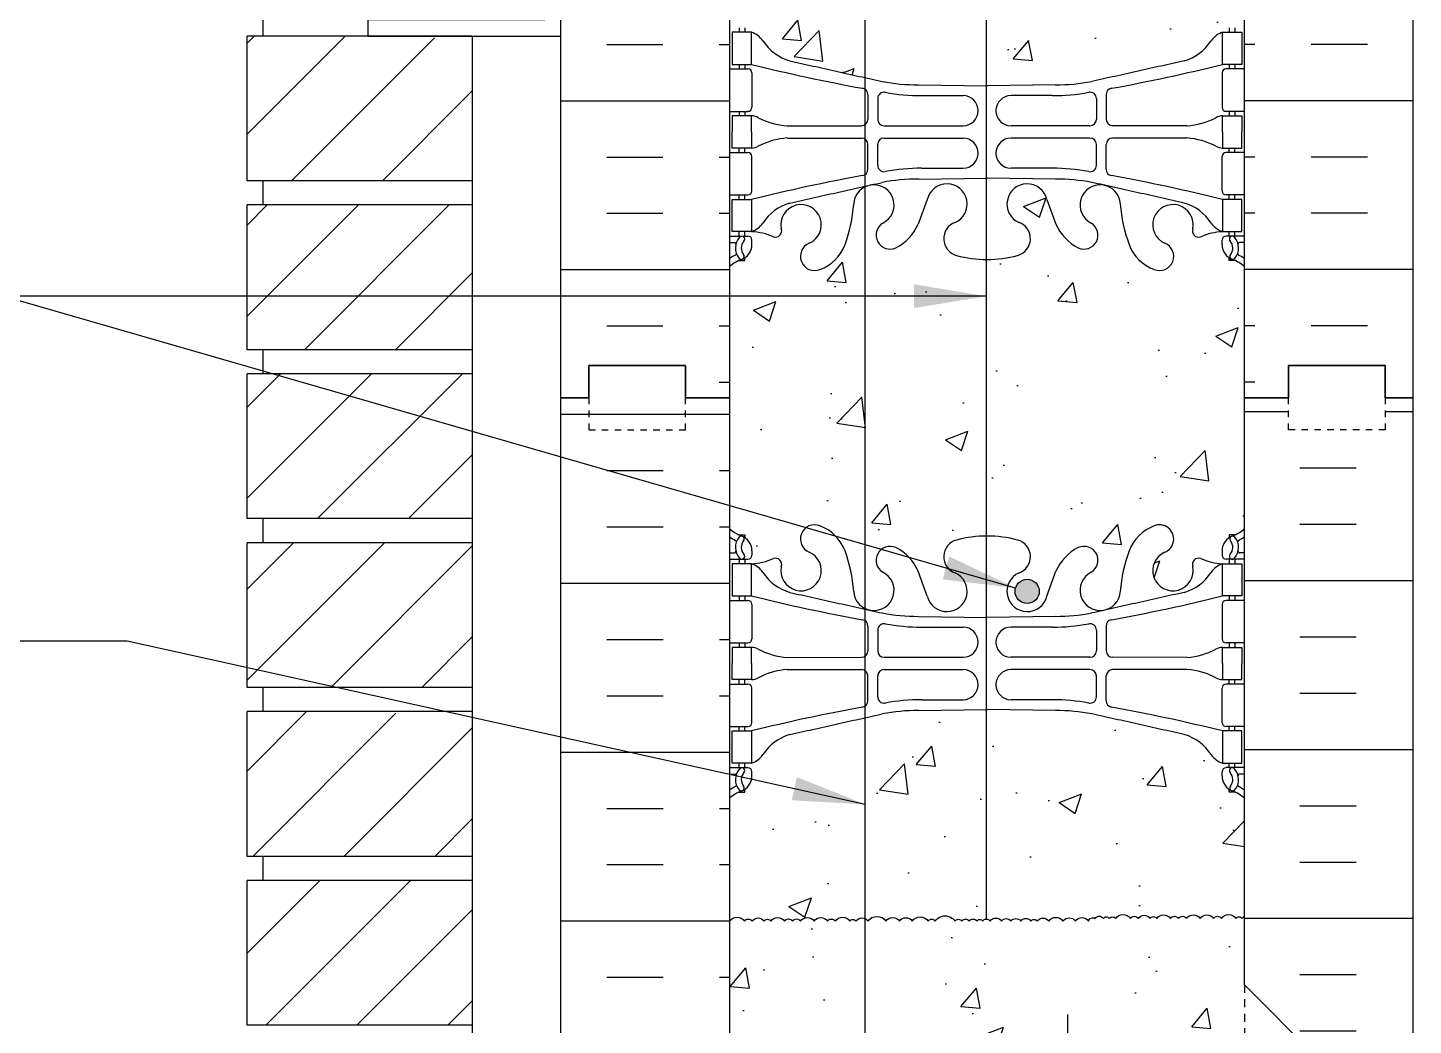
# Model space of a CAD drawing. Header units: inches. Extents: x 112.5 to 171.6, y -23.4 to 65.9.
# Drawn here: x 124.21 to 145.75, y 31.98 to 47.49 of the extents above; entities that cross this region are included whole.
import ezdxf

# ---------------------------------------------------------------- set-up
doc = ezdxf.new("R2010")
doc.units = ezdxf.units.IN
doc.header["$LTSCALE"] = 0.5
doc.header["$MEASUREMENT"] = 0
doc.linetypes.add('DASHED2', pattern=[0.375, 0.25, -0.125])
for name, color, linetype in [('HATCH', 12, 'Continuous'), ('line25', 2, 'Continuous'), ('LINE3', 3, 'Continuous'), ('LINE50', 5, 'Continuous'), ('LINE9', 9, 'Continuous'), ('TEXT', 4, 'Continuous'), ('Web_Edge', 9, 'Continuous')]:
    doc.layers.add(name, color=color, linetype=linetype)
doc.styles.add('DIM', font='romans.shx', dxfattribs={"width": 0.7})
doc.dimstyles.new('ext_12', dxfattribs={"dimscale": 12, "dimtxt": 0.09375, "dimasz": 0.09375, "dimexe": 0.09375, "dimexo": 0.0625, "dimgap": 0.0625, "dimtad": 1, "dimdec": 1, "dimzin": 3, "dimdsep": 46, "dimlunit": 4, "dimtxsty": 'DIM', "dimcen": 0.09, "dimdle": 0.09375, "dimclrt": 4, "dimadec": 0, "dimazin": 0, "dimtfac": 1, "dimtdec": 1, "dimtmove": 2, "dimatfit": 3, "dimfxl": 1, "dimfrac": 2, "dimtolj": 1, "dimtzin": 0, "dimarcsym": 0})

msp = doc.modelspace()

# ---------------------------------------------------------------- hatches: boundary and pattern name
at = {"layer": 'HATCH', "linetype": 'Continuous'}
h = msp.add_hatch(dxfattribs=at)
h.set_pattern_fill('AR-CONC', color=256, scale=0.5)
h.paths.add_polyline_path([(138.121, 58.028), (138.121, 59.028), (137.121, 58.028), (135.121, 58.028), (135.121, 57.7, 0.088416), (135.267, 57.603), (135.357, 57.603), (135.357, 57.561, -0.249069), (135.467, 57.354), (135.467, 57.286, -0.414214), (135.405, 57.224), (135.357, 57.224), (135.357, 57.154), (135.462, 57.154, 0.087457), (135.8, 57.233, -0.638777), (135.924, 57.109, 2.087231), (136.358, 57.334, -1), (136.522, 57.742, -0.21345), (136.914, 57.353, -0.068226), (137.05, 56.725, 1.753171), (137.501, 57.022, -0.940793), (137.704, 57.405, -0.173075), (138.05, 57.039), (138.193, 56.652, 1.612474), (138.624, 57.011, -0.447492), (138.476, 57.382), (138.121, 57.028)])
h.paths.add_polyline_path([(138.685, 56.724, -1), (138.31, 56.724, -1)], flags=16)
h.paths.add_polyline_path([(137.225, 45.01, 0.259446), (137.051, 44.759, -0.069923), (136.914, 44.116, -0.21345), (136.522, 43.726, -1), (136.358, 44.135, 2.087231), (135.924, 44.36, -0.669601), (135.792, 44.239, 0.085348), (135.462, 44.315), (135.357, 44.315), (135.357, 44.245), (135.405, 44.245, -0.414214), (135.467, 44.183), (135.467, 44.115, -0.249069), (135.357, 43.908), (135.357, 43.866), (135.267, 43.866, 0.088416), (135.121, 43.769), (135.121, 41.734), (135.121, 39.7, 0.088416), (135.267, 39.603), (135.357, 39.603), (135.357, 39.561, -0.249069), (135.467, 39.354), (135.467, 39.286, -0.414214), (135.405, 39.224), (135.357, 39.224), (135.357, 39.154), (135.462, 39.154, 0.085348), (135.792, 39.229, -0.669601), (135.924, 39.109, 2.087231), (136.358, 39.334, -1), (136.522, 39.742, -0.21345), (136.914, 39.353, -0.069923), (137.051, 38.709, 0.259446), (137.225, 38.459)])
h.paths.add_polyline_path([(139.11, 43.884, -0.066822), (138.647, 43.947, -0.734872), (138.624, 44.458, 1.612474), (138.193, 44.817), (138.05, 44.43, -0.173075), (137.704, 44.064, -0.940793), (137.501, 44.447, 1.000879), (137.225, 45.01), (137.225, 38.459, 1.000879), (137.501, 39.022, -0.940793), (137.704, 39.405, -0.173075), (138.05, 39.039), (138.193, 38.652, 1.612474), (138.624, 39.011, -0.734872), (138.647, 39.522, -0.066822), (139.11, 39.584)])
h = msp.add_hatch(dxfattribs=at)
h.set_pattern_fill('AR-CONC', color=256, scale=0.5)
edge = h.paths.add_edge_path()
edge.add_line((139.11, 54.888), (138.055, 54.872))
edge.add_arc((138.05, 51.888), 2.984, 89.9005, 100.7454)
edge.add_spline(control_points=[(137.493, 54.82), (136.056, 54.499)], knot_values=[0, 0, 1, 1], degree=1, periodic=0)
edge.add_arc((136.263, 53.785), 0.743, 106.1893, 145.772)
edge.add_arc((135.34, 54.396), 0.364, 289.6613, 327.9576, ccw=False)
edge.add_line((135.462, 54.054), (135.357, 54.054))
edge.add_line((135.357, 54.054), (135.357, 53.984))
edge.add_line((135.357, 53.984), (135.405, 53.984))
edge.add_arc((135.405, 53.921), 0.0625, 0, 90, ccw=False)
edge.add_line((135.467, 53.921), (135.467, 53.854))
edge.add_arc((135.217, 53.854), 0.25, 304.0558, 360, ccw=False)
edge.add_line((135.357, 53.647), (135.357, 53.605))
edge.add_line((135.357, 53.605), (135.267, 53.605))
edge.add_arc((135.467, 53.147), 0.5, 113.5782, 133.7891)
edge.add_line((135.121, 53.508), (135.121, 47.961))
edge.add_arc((135.467, 48.322), 0.5, 226.2109, 246.4218)
edge.add_line((135.267, 47.864), (135.357, 47.864))
edge.add_line((135.357, 47.864), (135.357, 47.822))
edge.add_arc((135.217, 47.615), 0.25, 0, 55.9442, ccw=False)
edge.add_line((135.467, 47.615), (135.467, 47.548))
edge.add_arc((135.405, 47.548), 0.0625, -90, 0, ccw=False)
edge.add_line((135.405, 47.485), (135.357, 47.485))
edge.add_line((135.357, 47.485), (135.357, 47.415))
edge.add_line((135.357, 47.415), (135.462, 47.415))
edge.add_arc((135.34, 47.072), 0.364, 32.0424, 70.3387, ccw=False)
edge.add_arc((136.263, 47.684), 0.743, 214.228, 253.8107)
edge.add_spline(control_points=[(136.056, 46.97), (137.225, 46.709)], knot_values=[0, 0, 0.813047, 0.813047], degree=1, periodic=0)
edge.add_spline(control_points=[(137.225, 46.709), (137.493, 46.649)], knot_values=[0.813047, 0.813047, 1, 1], degree=1, periodic=0)
edge.add_arc((138.05, 49.581), 2.984, 259.2546, 270.0995)
edge.add_line((138.055, 46.597), (139.11, 46.581))
edge.add_line((139.11, 46.581), (139.11, 54.888))
edge = h.paths.add_edge_path()
edge.add_arc((142.775, 53.147), 0.5, 46.2109, 66.4218)
edge.add_line((142.975, 53.605), (142.885, 53.605))
edge.add_line((142.885, 53.605), (142.885, 53.647))
edge.add_arc((143.025, 53.854), 0.25, 180, 235.9442, ccw=False)
edge.add_line((142.775, 53.854), (142.775, 53.921))
edge.add_arc((142.838, 53.921), 0.0625, 90, 180, ccw=False)
edge.add_line((142.838, 53.984), (142.885, 53.984))
edge.add_line((142.885, 53.984), (142.885, 54.054))
edge.add_line((142.885, 54.054), (142.78, 54.054))
edge.add_arc((142.903, 54.396), 0.364, 212.0424, 250.3387, ccw=False)
edge.add_arc((141.98, 53.785), 0.743, 34.228, 73.8107)
edge.add_spline(control_points=[(142.187, 54.499), (140.75, 54.82)], knot_values=[0, 0, 1, 1], degree=1, periodic=0)
edge.add_arc((140.193, 51.888), 2.984, 79.2546, 90.0995)
edge.add_line((140.188, 54.872), (139.121, 54.888))
edge.add_line((139.121, 54.888), (139.11, 54.888))
edge.add_line((139.11, 54.888), (139.11, 46.581))
edge.add_line((139.11, 46.581), (139.121, 46.581))
edge.add_line((139.121, 46.581), (140.188, 46.597))
edge.add_arc((140.193, 49.581), 2.984, 269.9005, 280.7454)
edge.add_spline(control_points=[(140.75, 46.649), (142.187, 46.97)], knot_values=[0, 0, 1, 1], degree=1, periodic=0)
edge.add_arc((141.98, 47.684), 0.743, 286.1893, 325.772)
edge.add_arc((142.903, 47.072), 0.364, 109.6613, 147.9576, ccw=False)
edge.add_line((142.78, 47.415), (142.885, 47.415))
edge.add_line((142.885, 47.415), (142.885, 47.485))
edge.add_line((142.885, 47.485), (142.838, 47.485))
edge.add_arc((142.838, 47.548), 0.0625, 180, 270, ccw=False)
edge.add_line((142.775, 47.548), (142.775, 47.615))
edge.add_arc((143.025, 47.615), 0.25, 124.0558, 180, ccw=False)
edge.add_line((142.885, 47.822), (142.885, 47.864))
edge.add_line((142.885, 47.864), (142.975, 47.864))
edge.add_arc((142.775, 48.322), 0.5, 293.5782, 313.7891)
edge.add_line((143.121, 47.961), (143.121, 53.508))
h.paths.add_polyline_path([(143.121, 41.734), (143.121, 43.769, 0.088416), (142.975, 43.866), (142.885, 43.866), (142.885, 43.908, -0.249069), (142.775, 44.115), (142.775, 44.183, -0.414214), (142.838, 44.245), (142.885, 44.245), (142.885, 44.315), (142.78, 44.315, 0.085348), (142.451, 44.239, -0.669601), (142.318, 44.36, 2.087231), (141.885, 44.135, -1), (141.721, 43.726, -0.21345), (141.329, 44.116, -0.069923), (141.192, 44.759, 1.629604), (140.721, 44.458, -1.059167), (140.515, 44.076, -0.16372), (140.193, 44.43), (140.05, 44.817, 1.612474), (139.619, 44.458, -0.734872), (139.596, 43.947, -0.070129), (139.11, 43.885), (139.11, 39.584, -0.070129), (139.596, 39.522, -0.734872), (139.619, 39.011, 1.612474), (140.05, 38.652), (140.193, 39.039, -0.16372), (140.515, 39.392, -1.059167), (140.721, 39.011, 1.629604), (141.192, 38.709, -0.069923), (141.329, 39.353, -0.21345), (141.721, 39.742, -1), (141.885, 39.334, 2.087231), (142.318, 39.109, -0.669601), (142.451, 39.229, 0.085348), (142.78, 39.154), (142.885, 39.154), (142.885, 39.224), (142.838, 39.224, -0.414214), (142.775, 39.286), (142.775, 39.354, -0.249069), (142.885, 39.561), (142.885, 39.603), (142.975, 39.603, 0.088416), (143.121, 39.7)])
h.paths.add_polyline_path([(139.933, 38.724, -1), (139.558, 38.724, -1)], flags=16)
edge = h.paths.add_edge_path()
edge.add_spline(control_points=[(137.225, 36.76), (136.707, 36.645)], knot_values=[0.453262, 0.453262, 0.813047, 0.813047], degree=1, periodic=0)
edge.add_spline(control_points=[(136.707, 36.645), (136.056, 36.499)], knot_values=[0, 0, 0.453262, 0.453262], degree=1, periodic=0)
edge.add_arc((136.263, 35.785), 0.743, 106.1893, 147.2081)
edge.add_arc((135.34, 36.396), 0.364, 289.6613, 325.0225, ccw=False)
edge.add_line((135.462, 36.054), (135.357, 36.054))
edge.add_line((135.357, 36.054), (135.357, 35.984))
edge.add_line((135.357, 35.984), (135.405, 35.984))
edge.add_arc((135.405, 35.921), 0.0625, 0, 90, ccw=False)
edge.add_line((135.467, 35.921), (135.467, 35.854))
edge.add_arc((135.217, 35.854), 0.25, 304.0558, 360, ccw=False)
edge.add_line((135.357, 35.647), (135.357, 35.605))
edge.add_line((135.357, 35.605), (135.267, 35.605))
edge.add_arc((135.467, 35.147), 0.5, 113.5782, 133.7891)
edge.add_line((135.121, 35.508), (135.121, 33.6))
edge.add_arc((135.237, 33.519), 0.141, 35, 145, ccw=False)
edge.add_arc((135.413, 33.558), 0.0737, 35, 145, ccw=False)
edge.add_arc((135.565, 33.536), 0.112, 35, 145, ccw=False)
edge.add_arc((135.709, 33.563), 0.064, 35, 145, ccw=False)
edge.add_arc((135.866, 33.526), 0.128, 35, 145, ccw=False)
edge.add_arc((136.034, 33.556), 0.0769, 35, 145, ccw=False)
edge.add_arc((136.16, 33.556), 0.0769, 35, 145, ccw=False)
edge.add_arc((136.328, 33.526), 0.128, 35, 145, ccw=False)
edge.add_arc((136.538, 33.526), 0.128, 35, 145, ccw=False)
edge.add_arc((136.703, 33.558), 0.0737, 35, 145, ccw=False)
edge.add_arc((136.876, 33.521), 0.138, 35, 145, ccw=False)
edge.add_arc((137.036, 33.567), 0.0576, 35, 145, ccw=False)
edge.add_arc((137.178, 33.534), 0.115, 66.1923, 145, ccw=False)
edge.add_line((137.225, 33.639), (137.225, 36.76))
edge = h.paths.add_edge_path()
edge.add_line((139.11, 36.888), (138.055, 36.872))
edge.add_arc((138.05, 33.888), 2.984, 89.9005, 100.7454)
edge.add_spline(control_points=[(137.493, 36.82), (137.225, 36.76)], knot_values=[0.813047, 0.813047, 1, 1], degree=1, periodic=0)
edge.add_line((137.225, 36.76), (137.225, 33.639))
edge.add_arc((137.178, 33.534), 0.115, 35, 66.1923, ccw=False)
edge.add_arc((137.411, 33.503), 0.17, 35, 145, ccw=False)
edge.add_arc((137.655, 33.526), 0.128, 35, 145, ccw=False)
edge.add_arc((137.86, 33.53), 0.122, 35, 145, ccw=False)
edge.add_arc((138.083, 33.514), 0.151, 35, 145, ccw=False)
edge.add_arc((138.261, 33.561), 0.0672, 35, 145, ccw=False)
edge.add_arc((138.47, 33.493), 0.187, 35, 145, ccw=False)
edge.add_arc((138.675, 33.563), 0.064, 35, 145, ccw=False)
edge.add_arc((138.785, 33.56), 0.0705, 35, 145, ccw=False)
edge.add_arc((138.903, 33.558), 0.0737, 35, 145, ccw=False)
edge.add_arc((139.008, 33.569), 0.0544, 35, 145, ccw=False)
edge.add_arc((139.111, 33.56), 0.0705, 90.6735, 145, ccw=False)
edge.add_line((139.11, 33.63), (139.11, 36.888))
edge = h.paths.add_edge_path()
edge.add_arc((142.775, 35.147), 0.5, 46.2109, 66.4218)
edge.add_line((142.975, 35.605), (142.885, 35.605))
edge.add_line((142.885, 35.605), (142.885, 35.647))
edge.add_arc((143.025, 35.854), 0.25, 180, 235.9442, ccw=False)
edge.add_line((142.775, 35.854), (142.775, 35.921))
edge.add_arc((142.838, 35.921), 0.0625, 90, 180, ccw=False)
edge.add_line((142.838, 35.984), (142.885, 35.984))
edge.add_line((142.885, 35.984), (142.885, 36.054))
edge.add_line((142.885, 36.054), (142.78, 36.054))
edge.add_arc((142.903, 36.396), 0.364, 214.9775, 250.3387, ccw=False)
edge.add_arc((141.98, 35.785), 0.743, 32.7919, 73.8107)
edge.add_spline(control_points=[(142.187, 36.499), (140.75, 36.82)], knot_values=[0, 0, 1, 1], degree=1, periodic=0)
edge.add_arc((140.193, 33.888), 2.984, 79.2546, 90.0995)
edge.add_line((140.188, 36.872), (139.121, 36.888))
edge.add_line((139.121, 36.888), (139.11, 36.888))
edge.add_line((139.11, 36.888), (139.11, 33.63))
edge.add_arc((139.111, 33.56), 0.0705, 35, 90.6735, ccw=False)
edge.add_arc((139.258, 33.537), 0.109, 35, 145, ccw=False)
edge.add_arc((139.42, 33.548), 0.0897, 35, 145, ccw=False)
edge.add_arc((139.57, 33.547), 0.0929, 35, 145, ccw=False)
edge.add_arc((139.725, 33.545), 0.0961, 35, 145, ccw=False)
edge.add_arc((139.853, 33.565), 0.0608, 35, 145, ccw=False)
edge.add_arc((139.992, 33.537), 0.109, 35, 145, ccw=False)
edge.add_arc((140.191, 33.523), 0.134, 35, 145, ccw=False)
edge.add_arc((140.399, 33.532), 0.118, 35, 145, ccw=False)
edge.add_arc((140.598, 33.528), 0.125, 35, 145, ccw=False)
edge.add_arc((140.765, 33.586), 0.0661, 57.9004, 167.9004, ccw=False)
edge.add_arc((140.866, 33.596), 0.0801, 35, 145, ccw=False)
edge.add_arc((140.976, 33.611), 0.0544, 35, 145, ccw=False)
edge.add_arc((141.071, 33.596), 0.0686, 42.5717, 137.4283, ccw=False)
edge.add_arc((141.237, 33.561), 0.141, 35, 145, ccw=False)
edge.add_arc((141.413, 33.6), 0.0737, 35, 145, ccw=False)
edge.add_arc((141.565, 33.578), 0.112, 35, 145, ccw=False)
edge.add_arc((141.709, 33.605), 0.064, 35, 145, ccw=False)
edge.add_arc((141.866, 33.569), 0.128, 35, 145, ccw=False)
edge.add_arc((142.034, 33.598), 0.0769, 35, 145, ccw=False)
edge.add_arc((142.16, 33.598), 0.0769, 35, 145, ccw=False)
edge.add_arc((142.328, 33.569), 0.128, 35, 145, ccw=False)
edge.add_arc((142.538, 33.569), 0.128, 35, 145, ccw=False)
edge.add_arc((142.703, 33.6), 0.0737, 35, 145, ccw=False)
edge.add_arc((142.876, 33.563), 0.138, 35, 145, ccw=False)
edge.add_arc((143.036, 33.609), 0.0576, 35, 145, ccw=False)
edge.add_arc((143.178, 33.576), 0.115, 119.4011, 145, ccw=False)
edge.add_line((143.121, 33.676), (143.121, 35.508))
edge = h.paths.add_edge_path()
edge.add_line((143.121, 32.609), (143.121, 33.676))
edge.add_arc((143.178, 33.576), 0.115, 119.4011, 145)
edge.add_arc((143.036, 33.609), 0.0576, 35, 145)
edge.add_arc((142.876, 33.563), 0.138, 35, 145)
edge.add_arc((142.703, 33.6), 0.0737, 35, 145)
edge.add_arc((142.538, 33.569), 0.128, 35, 145)
edge.add_arc((142.328, 33.569), 0.128, 35, 145)
edge.add_arc((142.16, 33.598), 0.0769, 35, 145)
edge.add_arc((142.034, 33.598), 0.0769, 35, 145)
edge.add_arc((141.866, 33.569), 0.128, 35, 145)
edge.add_arc((141.709, 33.605), 0.064, 35, 145)
edge.add_arc((141.565, 33.578), 0.112, 35, 145)
edge.add_arc((141.413, 33.6), 0.0737, 35, 145)
edge.add_arc((141.237, 33.561), 0.141, 35, 145)
edge.add_arc((141.071, 33.596), 0.0686, 42.5717, 137.4283)
edge.add_arc((140.976, 33.611), 0.0544, 35, 145)
edge.add_arc((140.866, 33.596), 0.0801, 35, 145)
edge.add_arc((140.765, 33.586), 0.0661, 57.9004, 167.9004)
edge.add_arc((140.598, 33.528), 0.125, 35, 145)
edge.add_arc((140.399, 33.532), 0.118, 35, 145)
edge.add_arc((140.191, 33.523), 0.134, 35, 145)
edge.add_arc((139.992, 33.537), 0.109, 35, 145)
edge.add_arc((139.853, 33.565), 0.0608, 35, 145)
edge.add_arc((139.725, 33.545), 0.0961, 35, 145)
edge.add_arc((139.57, 33.547), 0.0929, 35, 145)
edge.add_arc((139.42, 33.548), 0.0897, 35, 145)
edge.add_arc((139.258, 33.537), 0.109, 35, 145)
edge.add_arc((139.111, 33.56), 0.0705, 35, 90.6735)
edge.add_arc((139.111, 33.56), 0.0705, 90.6735, 145)
edge.add_arc((139.008, 33.569), 0.0544, 35, 145)
edge.add_arc((138.903, 33.558), 0.0737, 35, 145)
edge.add_arc((138.785, 33.56), 0.0705, 35, 145)
edge.add_arc((138.675, 33.563), 0.064, 35, 145)
edge.add_arc((138.47, 33.493), 0.187, 35, 145)
edge.add_arc((138.261, 33.561), 0.0672, 35, 145)
edge.add_arc((138.083, 33.514), 0.151, 35, 145)
edge.add_arc((137.86, 33.53), 0.122, 35, 145)
edge.add_arc((137.655, 33.526), 0.128, 35, 145)
edge.add_arc((137.411, 33.503), 0.17, 35, 145)
edge.add_arc((137.178, 33.534), 0.115, 35, 66.1923)
edge.add_line((137.225, 33.639), (137.225, 28.709))
edge.add_spline(control_points=[(137.225, 28.709), (137.493, 28.649)], knot_values=[0.813047, 0.813047, 1, 1], degree=1, periodic=0)
edge.add_arc((138.05, 31.581), 2.984, 259.2546, 270.0995)
edge.add_line((138.055, 28.597), (139.121, 28.581))
edge.add_line((139.121, 28.581), (140.188, 28.597))
edge.add_arc((140.193, 31.581), 2.984, 269.9005, 280.7454)
edge.add_spline(control_points=[(140.75, 28.649), (142.187, 28.97)], knot_values=[0, 0, 1, 1], degree=1, periodic=0)
edge.add_arc((141.98, 29.684), 0.743, 286.1893, 327.2081)
edge.add_arc((142.903, 29.072), 0.364, 109.6613, 145.0225, ccw=False)
edge.add_line((142.78, 29.415), (142.885, 29.415))
edge.add_line((142.885, 29.415), (142.885, 29.485))
edge.add_line((142.885, 29.485), (142.838, 29.485))
edge.add_arc((142.838, 29.548), 0.0625, 180, 270, ccw=False)
edge.add_line((142.775, 29.548), (142.775, 29.615))
edge.add_arc((143.025, 29.615), 0.25, 124.0558, 180, ccw=False)
edge.add_line((142.885, 29.822), (142.885, 29.864))
edge.add_line((142.885, 29.864), (142.975, 29.864))
edge.add_arc((142.775, 30.322), 0.5, 293.5782, 313.7891)
edge.add_line((143.121, 29.961), (143.121, 32.609))
edge = h.paths.add_edge_path()
edge.add_arc((137.178, 33.534), 0.115, 66.1923, 145)
edge.add_arc((137.036, 33.567), 0.0576, 35, 145)
edge.add_arc((136.876, 33.521), 0.138, 35, 145)
edge.add_arc((136.703, 33.558), 0.0737, 35, 145)
edge.add_arc((136.538, 33.526), 0.128, 35, 145)
edge.add_arc((136.328, 33.526), 0.128, 35, 145)
edge.add_arc((136.16, 33.556), 0.0769, 35, 145)
edge.add_arc((136.034, 33.556), 0.0769, 35, 145)
edge.add_arc((135.866, 33.526), 0.128, 35, 145)
edge.add_arc((135.709, 33.563), 0.064, 35, 145)
edge.add_arc((135.565, 33.536), 0.112, 35, 145)
edge.add_arc((135.413, 33.558), 0.0737, 35, 145)
edge.add_arc((135.237, 33.519), 0.141, 35, 145)
edge.add_line((135.121, 33.6), (135.121, 29.961))
edge.add_arc((135.467, 30.322), 0.5, 226.2109, 246.4218)
edge.add_line((135.267, 29.864), (135.357, 29.864))
edge.add_line((135.357, 29.864), (135.357, 29.822))
edge.add_arc((135.217, 29.615), 0.25, 0, 55.9442, ccw=False)
edge.add_line((135.467, 29.615), (135.467, 29.548))
edge.add_arc((135.405, 29.548), 0.0625, -90, 0, ccw=False)
edge.add_line((135.405, 29.485), (135.357, 29.485))
edge.add_line((135.357, 29.485), (135.357, 29.415))
edge.add_line((135.357, 29.415), (135.462, 29.415))
edge.add_arc((135.34, 29.072), 0.364, 34.9775, 70.3387, ccw=False)
edge.add_arc((136.263, 29.684), 0.743, 212.7919, 253.8107)
edge.add_spline(control_points=[(136.056, 28.97), (137.225, 28.709)], knot_values=[0, 0, 0.813047, 0.813047], degree=1, periodic=0)
edge.add_line((137.225, 28.709), (137.225, 33.639))
h.paths.add_polyline_path([(143.121, 25.769, 0.088416), (142.975, 25.866), (142.885, 25.866), (142.885, 25.908, -0.249069), (142.775, 26.115), (142.775, 26.183, -0.414214), (142.838, 26.245), (142.885, 26.245), (142.885, 26.315), (142.78, 26.315, 0.085348), (142.451, 26.239, -0.669601), (142.318, 26.36, 0.213335), (142.262, 26.609), (141.76, 26.609, 0.482079), (141.885, 26.135, -1), (141.721, 25.726, -0.21345), (141.329, 26.116, -0.068226), (141.193, 26.744, 1.753171), (140.742, 26.447, -0.940793), (140.539, 26.064, -0.068419), (140.371, 26.18), (140.371, 21.288, -0.06842), (140.539, 21.405, -0.682644), (140.829, 21.123, -0.079803), (141.204, 20.829, -0.057125), (141.329, 21.353, -0.21345), (141.721, 21.742, -1), (141.885, 21.334, 2.087231), (142.318, 21.109, -0.380392), (142.611, 21.404), (142.611, 23.006), (142.711, 23.006), (142.711, 23.036, -0.414214), (142.761, 23.086), (142.888, 23.086), (142.936, 23.236, -0.6), (143.036, 23.236), (143.121, 22.975), (143.121, 23.609), (141.846, 23.609, 0.414214), (141.746, 23.509), (141.746, 22.109), (141.246, 22.109), (141.246, 23.609, -0.414214), (141.746, 24.109), (143.121, 24.109)])
h.paths.add_polyline_path([(140.371, 26.18, -0.103431), (140.193, 26.43), (140.05, 26.817, 1.612474), (139.619, 26.458, -0.734872), (139.596, 25.947, -0.068475), (139.121, 25.884, -0.068475), (138.647, 25.947, -0.734872), (138.624, 26.458, 1.612474), (138.193, 26.817), (138.05, 26.43, -0.173075), (137.704, 26.064, -0.940793), (137.501, 26.447, 1.753171), (137.05, 26.744, -0.068226), (136.914, 26.116, -0.21345), (136.522, 25.726, -1), (136.358, 26.135, 2.087231), (135.924, 26.36, -0.669601), (135.792, 26.239, 0.085348), (135.462, 26.315), (135.357, 26.315), (135.357, 26.245), (135.405, 26.245, -0.414214), (135.467, 26.183), (135.467, 26.115, -0.249069), (135.357, 25.908), (135.357, 25.866), (135.267, 25.866, 0.088416), (135.121, 25.769), (135.121, 23.734), (135.121, 22.975), (135.206, 23.236, -0.6), (135.306, 23.236), (135.355, 23.086), (135.481, 23.086, -0.414214), (135.531, 23.036), (135.531, 23.006), (135.631, 23.006), (135.631, 21.404, -0.380397), (135.924, 21.109, 2.087231), (136.358, 21.334, -1), (136.522, 21.742, -0.21345), (136.914, 21.353, -0.068226), (137.05, 20.725, 1.753171), (137.501, 21.022, -0.940793), (137.704, 21.405, -0.173075), (138.05, 21.039), (138.193, 20.652, 1.612474), (138.624, 21.011, -0.734872), (138.647, 21.522, -0.068475), (139.121, 21.584, -0.068475), (139.596, 21.522, -0.734872), (139.619, 21.011, 1.612474), (140.05, 20.652), (140.193, 21.039, -0.103429), (140.371, 21.288)])
h.paths.add_polyline_path([(140.371, 16.664), (135.793, 16.664, 0.268156), (135.631, 16.516), (135.631, 15.047), (135.751, 14.847), (135.751, 14.734), (135.751, 14.622), (135.631, 14.422), (135.631, 12.953, 0.268156), (135.793, 12.805), (140.371, 12.805)])
h.paths.add_polyline_path([(140.371, 16.664), (140.371, 12.805), (142.45, 12.805, 0.268138), (142.611, 12.953), (142.611, 14.422), (142.491, 14.622), (142.491, 14.734), (142.491, 14.847), (142.611, 15.047), (142.611, 16.516, 0.268138), (142.45, 16.664)])
h.paths.add_polyline_path([(140.371, 8.18, -0.103429), (140.193, 8.43), (140.05, 8.817, 1.612474), (139.619, 8.458, -0.734872), (139.596, 7.947, -0.068475), (139.121, 7.884, -0.068475), (138.647, 7.947, -0.734872), (138.624, 8.458, 1.612474), (138.193, 8.817), (138.05, 8.43, -0.173075), (137.704, 8.064, -0.940793), (137.501, 8.447, 1.753171), (137.05, 8.744, -0.068226), (136.914, 8.116, -0.21345), (136.522, 7.726, -1), (136.358, 8.135, 2.087231), (135.924, 8.36, -0.380397), (135.631, 8.065), (135.631, 6.463), (135.531, 6.463), (135.531, 6.433, -0.414214), (135.481, 6.383), (135.355, 6.383), (135.306, 6.233, -0.6), (135.206, 6.233), (135.121, 6.494), (135.121, 5.734), (138.37, 5.734), (139.37, 6.734), (139.37, 5.734), (139.37, 4.734), (140.371, 5.735)])
h.paths.add_polyline_path([(142.611, 8.065, -0.380392), (142.318, 8.36, 2.087231), (141.885, 8.135, -1), (141.721, 7.726, -0.21345), (141.329, 8.116, -0.068226), (141.193, 8.744, 1.753171), (140.742, 8.447, -0.940793), (140.539, 8.064, -0.06842), (140.371, 8.18), (140.371, 5.734), (143.121, 5.734), (143.121, 6.494), (143.036, 6.233, -0.6), (142.936, 6.233), (142.888, 6.383), (142.761, 6.383, -0.414214), (142.711, 6.433), (142.711, 6.463), (142.611, 6.463)])
at = {"layer": 'HATCH'}
h = msp.add_hatch(dxfattribs=at)
h.set_pattern_fill('INSUL', color=256, scale=7, style=0)
h.set_pattern_definition([(0, (-2791.0402, -373.275), (0, 2.625), []), (0, (-2791.0402, -372.4), (0, 2.625), [0.875, -0.875]), (0, (-2791.0402, -371.525), (0, 2.625), [0.875, -0.875])])
h.paths.add_polyline_path([(132.496, 23.734), (132.934, 23.734), (132.934, 24.234), (134.434, 24.234), (134.434, 23.734), (135.121, 23.734), (135.121, 41.734), (134.434, 41.734), (134.434, 42.234), (132.934, 42.234), (132.934, 41.734), (132.496, 41.734)])
h = msp.add_hatch(dxfattribs=at)
h.set_pattern_fill('INSUL', color=256, scale=7, style=0)
h.set_pattern_definition([(0, (23.2317, -8.359), (0, 2.625), []), (0, (23.2317, -7.484), (0, 2.625), [0.875, -0.875]), (0, (23.2317, -6.609), (0, 2.625), [0.875, -0.875])])
h.paths.add_polyline_path([(145.746, 41.734), (145.309, 41.734), (145.309, 41.234), (143.809, 41.234), (143.809, 41.734), (143.121, 41.734), (143.121, 31.484), (145.746, 28.859), (145.746, 29.984)])
h.paths.add_polyline_path([(145.746, 20.734), (143.121, 18.109), (143.121, 5.734), (145.746, 5.734)])
at = {"layer": 'LINE3'}
msp.add_hatch(color=256, dxfattribs=at).paths.add_polyline_path([(139.558, 38.724, 1), (139.933, 38.724, 1)])

# ---------------------------------------------------------------- linework, layer by layer
at = {"layer": 'HATCH'}
for p, q in [((127.621, 47.244), (127.732, 47.355)), ((127.621, 45.83), (129.146, 47.355)), ((128.31, 45.105), (130.535, 47.33)), ((133.21, 47.225), (134.085, 47.225)), ((134.96, 47.225), (135.121, 47.225)), ((143.283, 47.225), (143.121, 47.225)), ((145.033, 47.225), (144.158, 47.225)), ((129.725, 45.105), (131.121, 46.502)), ((132.496, 46.35), (135.121, 46.35)), ((145.746, 46.35), (143.121, 46.35)), ((133.21, 45.475), (134.085, 45.475)), ((134.96, 45.475), (135.121, 45.475)), ((143.283, 45.475), (143.121, 45.475)), ((145.033, 45.475), (144.158, 45.475)), ((127.621, 44.416), (127.935, 44.73)), ((127.621, 43.002), (129.35, 44.73)), ((128.514, 42.48), (130.764, 44.73)), ((133.21, 44.6), (134.085, 44.6)), ((134.96, 44.6), (135.121, 44.6)), ((143.283, 44.6), (143.121, 44.6)), ((145.033, 44.6), (144.158, 44.6)), ((132.496, 43.725), (135.121, 43.725)), ((145.746, 43.725), (143.121, 43.725)), ((129.928, 42.48), (131.121, 43.673)), ((133.21, 42.85), (134.085, 42.85)), ((134.96, 42.85), (135.121, 42.85)), ((143.283, 42.85), (143.121, 42.85)), ((145.033, 42.85), (144.158, 42.85)), ((135.256, 42.571), (135.256, 42.571)), ((127.621, 41.587), (128.139, 42.105)), ((127.621, 40.173), (129.553, 42.105)), ((128.717, 39.855), (130.967, 42.105)), ((134.96, 41.975), (135.121, 41.975)), ((143.283, 41.975), (143.121, 41.975)), ((130.131, 39.855), (131.121, 40.845)), ((127.621, 38.759), (128.342, 39.48)), ((127.621, 37.345), (129.756, 39.48)), ((128.921, 37.23), (131.121, 39.431)), ((130.335, 37.23), (131.121, 38.016)), ((127.621, 35.931), (128.546, 36.855)), ((127.71, 34.605), (129.935, 36.83)), ((129.124, 34.605), (131.121, 36.602)), ((130.538, 34.605), (131.121, 35.188)), ((127.621, 33.102), (128.749, 34.23)), ((127.913, 31.98), (130.163, 34.23)), ((129.327, 31.98), (131.121, 33.774)), ((130.742, 31.98), (131.121, 32.36))]:
    msp.add_line(p, q, dxfattribs=at)
for points in [[(135.121, 33.6, -0.520567), (135.352, 33.6, -0.520567), (135.473, 33.6, -0.520567), (135.657, 33.6, -0.520567), (135.761, 33.6, -0.520567), (135.971, 33.6, -0.520567), (136.097, 33.6, -0.520567), (136.223, 33.6, -0.520567), (136.433, 33.6, -0.520567), (136.643, 33.6, -0.520567), (136.764, 33.6, -0.520567), (136.989, 33.6, -0.520567), (137.084, 33.6, -0.520567), (137.272, 33.6, -0.520567), (137.551, 33.6, -0.520567), (137.76, 33.6, -0.520567), (137.96, 33.6, -0.520567), (138.206, 33.6, -0.520567), (138.316, 33.6, -0.520567), (138.623, 33.6, -0.520567), (138.728, 33.6, -0.520567), (138.843, 33.6, -0.520567), (138.964, 33.6, -0.520567), (139.053, 33.6, -0.520567), (139.168, 33.6, -0.520567), (139.347, 33.6, -0.520567), (139.494, 33.6, -0.520567), (139.646, 33.6, -0.520567), (139.803, 33.6, -0.520567), (139.903, 33.6, -0.520567), (140.081, 33.6, -0.520567), (140.302, 33.6, -0.520567), (140.496, 33.6, -0.520567), (140.7, 33.6, -0.520567), (140.8, 33.642, -0.520567), (140.931, 33.642, -0.520567), (141.02, 33.642, -0.439264), (141.121, 33.642)], [(141.121, 33.642, -0.520567), (141.352, 33.642, -0.520567), (141.473, 33.642, -0.520567), (141.657, 33.642, -0.520567), (141.761, 33.642, -0.520567), (141.971, 33.642, -0.520567), (142.097, 33.642, -0.520567), (142.223, 33.642, -0.520567), (142.433, 33.642, -0.520567), (142.643, 33.642, -0.520567), (142.764, 33.642, -0.520567), (142.989, 33.642, -0.520567), (143.084, 33.642, -0.112163), (143.121, 33.676, -0.112163)]]:
    msp.add_lwpolyline(points, format="xyb", dxfattribs=at)
at = {"layer": 'line25'}
for p, q in [((135.121, 58.028), (135.121, 41.734)), ((143.121, 41.734), (143.121, 58.028)), ((127.871, 47.355), (127.871, 47.73)), ((131.121, 47.355), (127.621, 47.355)), ((127.621, 45.105), (127.621, 47.355)), ((131.121, 47.355), (131.121, 23.759)), ((131.121, 45.105), (127.621, 45.105)), ((127.871, 44.73), (127.871, 45.105)), ((131.121, 44.73), (127.621, 44.73)), ((127.621, 42.48), (127.621, 44.73)), ((131.121, 42.48), (127.621, 42.48)), ((127.871, 42.105), (127.871, 42.48)), ((127.621, 39.855), (127.621, 42.105)), ((131.121, 42.105), (127.621, 42.105)), ((135.121, 41.734), (135.121, 23.734)), ((143.121, 32.609), (143.121, 41.734)), ((131.121, 39.855), (127.621, 39.855)), ((127.871, 39.48), (127.871, 39.855)), ((127.621, 37.23), (127.621, 39.48)), ((131.121, 39.48), (127.621, 39.48)), ((131.121, 37.23), (127.621, 37.23)), ((127.871, 36.855), (127.871, 37.23)), ((127.621, 34.605), (127.621, 36.855)), ((131.121, 36.855), (127.621, 36.855)), ((131.121, 34.605), (127.621, 34.605)), ((127.871, 34.23), (127.871, 34.605)), ((127.621, 31.98), (127.621, 34.23)), ((131.121, 34.23), (127.621, 34.23)), ((145.746, 29.984), (143.121, 32.609)), ((131.121, 31.98), (127.621, 31.98))]:
    msp.add_line(p, q, dxfattribs=at)
at = {"layer": 'LINE3'}
for p, q in [((139.11, 58.017), (139.11, 33.63)), ((137.225, 20.827), (137.225, 53.392)), ((140.371, 32.147), (140.371, 5.734))]:
    msp.add_line(p, q, dxfattribs=at)
msp.add_circle((139.745, 38.724), 0.188, dxfattribs=at)
at = {"layer": 'LINE50'}
for p, q in [((132.496, 41.734), (132.496, 58.028)), ((145.746, 41.734), (145.746, 58.028)), ((132.496, 23.734), (132.496, 41.734)), ((145.746, 29.984), (145.746, 41.734))]:
    msp.add_line(p, q, dxfattribs=at)
for points in [[(135.121, 41.734), (134.434, 41.734), (134.434, 42.234), (132.934, 42.234), (132.934, 41.734), (132.496, 41.734)], [(132.496, 41.734), (132.934, 41.734), (132.934, 42.234), (134.434, 42.234), (134.434, 41.734), (135.121, 41.734)], [(143.121, 41.734), (143.809, 41.734), (143.809, 42.234), (145.309, 42.234), (145.309, 41.734), (145.746, 41.734)], [(145.746, 41.734), (145.309, 41.734), (145.309, 42.234), (143.809, 42.234), (143.809, 41.734), (143.121, 41.734)]]:
    msp.add_lwpolyline(points, dxfattribs=at)
at = {"layer": 'LINE9', "linetype": 'DASHED2'}
msp.add_line((143.121, 32.609), (143.121, 18.109), dxfattribs=at)
at = {"layer": 'LINE9'}
msp.add_lwpolyline([(132.496, 51.48), (132.246, 51.48), (132.246, 47.605), (129.496, 47.605), (129.496, 47.355), (132.496, 47.355)], close=True, dxfattribs=at)
at = {"layer": 'LINE9', "linetype": 'DASHED2', "ltscale": 0.15}
for points in [[(132.934, 41.734), (132.934, 41.734), (132.934, 41.234), (134.434, 41.234), (134.434, 41.734), (134.434, 41.734)], [(145.309, 41.734), (145.309, 41.734), (145.309, 41.234), (143.809, 41.234), (143.809, 41.734), (143.809, 41.734)]]:
    msp.add_lwpolyline(points, dxfattribs=at)
at = {"layer": 'Web_Edge'}
for p, q in [((135.267, 47.485), (135.267, 47.415)), ((135.357, 47.485), (135.357, 47.415)), ((142.885, 47.485), (142.885, 47.415)), ((142.975, 47.485), (142.975, 47.415)), ((135.121, 46.845), (135.405, 46.845)), ((135.267, 46.915), (135.267, 46.845)), ((135.357, 46.915), (135.357, 46.845)), ((135.467, 46.783), (135.467, 46.248)), ((142.775, 46.783), (142.775, 46.248)), ((143.121, 46.845), (142.838, 46.845)), ((142.885, 46.915), (142.885, 46.845)), ((142.975, 46.915), (142.975, 46.845)), ((138.055, 46.597), (139.121, 46.581)), ((140.188, 46.597), (139.121, 46.581)), ((137.269, 46.445), (137.269, 46.06)), ((137.422, 46.383), (137.422, 46.06)), ((138.102, 46.429), (138.749, 46.429)), ((140.141, 46.429), (139.494, 46.429)), ((140.821, 46.383), (140.821, 46.06)), ((140.973, 46.445), (140.973, 46.06)), ((135.121, 46.185), (135.405, 46.185)), ((135.267, 46.185), (135.267, 46.115)), ((135.357, 46.185), (135.357, 46.115)), ((143.121, 46.185), (142.838, 46.185)), ((142.885, 46.185), (142.885, 46.115)), ((142.975, 46.185), (142.975, 46.115)), ((136.015, 45.96), (137.17, 45.96)), ((137.522, 45.96), (138.749, 45.96)), ((140.721, 45.96), (139.494, 45.96)), ((142.228, 45.96), (141.073, 45.96)), ((136.015, 45.77), (137.17, 45.77)), ((137.269, 45.285), (137.269, 45.67)), ((137.422, 45.347), (137.422, 45.67)), ((137.522, 45.77), (138.749, 45.77)), ((140.721, 45.77), (139.494, 45.77)), ((140.821, 45.347), (140.821, 45.67)), ((140.973, 45.285), (140.973, 45.67)), ((142.228, 45.77), (141.073, 45.77)), ((135.121, 45.545), (135.405, 45.545)), ((135.267, 45.545), (135.267, 45.615)), ((135.357, 45.545), (135.357, 45.615)), ((135.467, 44.948), (135.467, 45.483)), ((142.775, 44.948), (142.775, 45.483)), ((143.121, 45.545), (142.838, 45.545)), ((142.885, 45.545), (142.885, 45.615)), ((142.975, 45.545), (142.975, 45.615)), ((138.102, 45.301), (138.749, 45.301)), ((140.141, 45.301), (139.494, 45.301)), ((138.055, 45.133), (139.121, 45.149)), ((140.188, 45.133), (139.121, 45.149)), ((135.121, 44.885), (135.405, 44.885)), ((135.267, 44.815), (135.267, 44.885)), ((135.357, 44.815), (135.357, 44.885)), ((138.193, 44.817), (138.05, 44.43)), ((140.05, 44.817), (140.193, 44.43)), ((143.121, 44.885), (142.838, 44.885)), ((142.885, 44.815), (142.885, 44.885)), ((142.975, 44.815), (142.975, 44.885)), ((135.121, 44.245), (135.405, 44.245)), ((135.267, 44.245), (135.267, 44.315)), ((135.357, 44.245), (135.357, 44.315)), ((135.467, 44.115), (135.467, 44.183)), ((142.775, 44.115), (142.775, 44.183)), ((143.121, 44.245), (142.838, 44.245)), ((142.885, 44.245), (142.885, 44.315)), ((142.975, 44.245), (142.975, 44.315)), ((135.121, 44.145), (135.199, 44.145)), ((143.121, 44.145), (143.044, 44.145)), ((135.267, 43.866), (135.357, 43.866)), ((135.357, 43.866), (135.357, 43.908)), ((142.885, 43.866), (142.885, 43.908)), ((142.975, 43.866), (142.885, 43.866)), ((135.267, 39.603), (135.357, 39.603)), ((135.357, 39.603), (135.357, 39.561)), ((142.975, 39.603), (142.885, 39.603)), ((142.885, 39.603), (142.885, 39.561)), ((135.121, 39.324), (135.199, 39.324)), ((135.121, 39.224), (135.405, 39.224)), ((135.267, 39.224), (135.267, 39.154)), ((135.357, 39.224), (135.357, 39.154)), ((135.467, 39.354), (135.467, 39.286)), ((142.775, 39.354), (142.775, 39.286)), ((143.121, 39.224), (142.838, 39.224)), ((142.885, 39.224), (142.885, 39.154)), ((142.975, 39.224), (142.975, 39.154)), ((143.121, 39.324), (143.044, 39.324)), ((138.193, 38.652), (138.05, 39.039)), ((140.05, 38.652), (140.193, 39.039)), ((135.121, 38.584), (135.405, 38.584)), ((135.267, 38.654), (135.267, 38.584)), ((135.357, 38.654), (135.357, 38.584)), ((143.121, 38.584), (142.838, 38.584)), ((142.885, 38.654), (142.885, 38.584)), ((142.975, 38.654), (142.975, 38.584)), ((135.467, 38.521), (135.467, 37.986)), ((138.055, 38.336), (139.121, 38.32)), ((140.188, 38.336), (139.121, 38.32)), ((142.775, 38.521), (142.775, 37.986)), ((137.269, 38.184), (137.269, 37.799)), ((137.422, 38.122), (137.422, 37.799)), ((138.102, 38.168), (138.749, 38.168)), ((140.141, 38.168), (139.494, 38.168)), ((140.821, 38.122), (140.821, 37.799)), ((140.973, 38.184), (140.973, 37.799)), ((135.121, 37.924), (135.405, 37.924)), ((135.267, 37.924), (135.267, 37.854)), ((135.357, 37.924), (135.357, 37.854)), ((143.121, 37.924), (142.838, 37.924)), ((142.885, 37.924), (142.885, 37.854)), ((142.975, 37.924), (142.975, 37.854)), ((136.015, 37.698), (137.17, 37.699)), ((137.522, 37.699), (138.749, 37.699)), ((140.721, 37.699), (139.494, 37.699)), ((142.228, 37.698), (141.073, 37.699)), ((136.015, 37.509), (137.17, 37.509)), ((137.522, 37.509), (138.749, 37.509)), ((140.721, 37.509), (139.494, 37.509)), ((142.228, 37.509), (141.073, 37.509)), ((135.121, 37.284), (135.405, 37.284)), ((135.267, 37.284), (135.267, 37.354)), ((135.357, 37.284), (135.357, 37.354)), ((137.269, 37.024), (137.269, 37.409)), ((137.422, 37.086), (137.422, 37.409)), ((140.821, 37.086), (140.821, 37.409)), ((140.973, 37.024), (140.973, 37.409)), ((143.121, 37.284), (142.838, 37.284)), ((142.885, 37.284), (142.885, 37.354)), ((142.975, 37.284), (142.975, 37.354)), ((135.467, 36.686), (135.467, 37.221)), ((142.775, 36.686), (142.775, 37.221)), ((138.055, 36.872), (139.121, 36.888)), ((138.102, 37.04), (138.749, 37.04)), ((140.188, 36.872), (139.121, 36.888)), ((140.141, 37.04), (139.494, 37.04)), ((135.121, 36.624), (135.405, 36.624)), ((135.267, 36.554), (135.267, 36.624)), ((135.357, 36.554), (135.357, 36.624)), ((143.121, 36.624), (142.838, 36.624)), ((142.885, 36.554), (142.885, 36.624)), ((142.975, 36.554), (142.975, 36.624)), ((135.121, 35.984), (135.405, 35.984)), ((135.267, 35.984), (135.267, 36.054)), ((135.357, 35.984), (135.357, 36.054)), ((143.121, 35.984), (142.838, 35.984)), ((142.885, 35.984), (142.885, 36.054)), ((142.975, 35.984), (142.975, 36.054)), ((135.121, 35.884), (135.199, 35.884)), ((135.467, 35.854), (135.467, 35.921)), ((142.775, 35.854), (142.775, 35.921)), ((143.121, 35.884), (143.044, 35.884)), ((135.267, 35.605), (135.357, 35.605)), ((135.357, 35.605), (135.357, 35.647)), ((142.885, 35.605), (142.885, 35.647)), ((142.975, 35.605), (142.885, 35.605))]:
    msp.add_line(p, q, dxfattribs=at)
for points in [[(135.162, 46.915), (135.462, 46.915), (135.462, 47.415), (135.162, 47.415)], [(143.08, 46.915), (142.78, 46.915), (142.78, 47.415), (143.08, 47.415)], [(135.162, 44.815), (135.462, 44.815), (135.462, 44.315), (135.162, 44.315)], [(143.08, 44.815), (142.78, 44.815), (142.78, 44.315), (143.08, 44.315)], [(135.162, 38.654), (135.462, 38.654), (135.462, 39.154), (135.162, 39.154)], [(143.08, 38.654), (142.78, 38.654), (142.78, 39.154), (143.08, 39.154)], [(135.162, 36.554), (135.462, 36.554), (135.462, 36.054), (135.162, 36.054)], [(143.08, 36.554), (142.78, 36.554), (142.78, 36.054), (143.08, 36.054)]]:
    msp.add_lwpolyline(points, close=True, dxfattribs=at)
for points in [[(135.462, 45.865), (135.462, 46.115), (135.162, 46.115), (135.162, 45.865)], [(142.78, 45.865), (142.78, 46.115), (143.08, 46.115), (143.08, 45.865)], [(135.462, 45.865), (135.462, 45.615), (135.162, 45.615), (135.162, 45.865)], [(142.78, 45.865), (142.78, 45.615), (143.08, 45.615), (143.08, 45.865)], [(135.462, 37.604), (135.462, 37.854), (135.162, 37.854), (135.162, 37.604)], [(142.78, 37.604), (142.78, 37.854), (143.08, 37.854), (143.08, 37.604)], [(135.462, 37.604), (135.462, 37.354), (135.162, 37.354), (135.162, 37.604)], [(142.78, 37.604), (142.78, 37.354), (143.08, 37.354), (143.08, 37.604)]]:
    msp.add_lwpolyline(points, dxfattribs=at)
for centre, radius, start, end in [((135.34, 47.072), 0.364, 34.9775, 70.3387), ((142.903, 47.072), 0.364, 109.6613, 145.0225), ((136.263, 47.684), 0.743, 212.7919, 253.8107), ((141.98, 47.684), 0.743, 286.1893, 327.2081), ((135.405, 46.783), 0.0625, 0, 90), ((142.271, 74.335), 28.253, 256.0552, 259.6343), ((135.972, 74.335), 28.253, 280.3657, 283.9448), ((142.838, 46.783), 0.0625, 90, 180), ((137.169, 46.445), 0.1, 360, 79.6343), ((138.05, 49.581), 2.984, 259.2546, 270.0995), ((140.193, 49.581), 2.984, 269.9005, 280.7454), ((141.073, 46.445), 0.1, 100.3657, 180), ((137.522, 46.383), 0.1, 79.2546, 180), ((138.097, 49.413), 2.984, 259.2546, 270.0995), ((138.749, 46.195), 0.234, 270, 90), ((139.494, 46.195), 0.234, 90, 270), ((140.146, 49.413), 2.984, 269.9005, 280.7454), ((140.721, 46.383), 0.1, 0, 100.7454), ((135.405, 46.248), 0.0625, 270, 0), ((135.458, 45.896), 0.219, 60.4937, 88.92), ((136.1, 47.116), 1.16, 242.5844, 265.8032), ((142.143, 47.116), 1.16, 274.1968, 297.4156), ((142.785, 45.896), 0.219, 91.08, 119.5063), ((142.838, 46.248), 0.0625, 180, 270), ((137.169, 46.06), 0.1, 270.0388, 360), ((137.522, 46.06), 0.1, 180, 270), ((140.721, 46.06), 0.1, 270, 0), ((141.073, 46.06), 0.1, 180, 269.9612), ((136.1, 44.614), 1.16, 94.1968, 117.4156), ((137.169, 45.67), 0.1, 0, 89.9612), ((137.522, 45.67), 0.1, 90, 180), ((138.749, 45.535), 0.234, 270, 90), ((139.494, 45.535), 0.234, 90, 270), ((140.721, 45.67), 0.1, 0, 90), ((141.073, 45.67), 0.1, 90.0388, 180), ((142.143, 44.614), 1.16, 62.5844, 85.8032), ((135.405, 45.483), 0.0625, 0, 90), ((135.458, 45.834), 0.219, 271.08, 299.5063), ((142.785, 45.834), 0.219, 240.4937, 268.92), ((142.838, 45.483), 0.0625, 90, 180), ((137.169, 45.285), 0.1, 280.3657, 0), ((137.522, 45.347), 0.1, 180, 280.7454), ((138.097, 42.317), 2.984, 89.9005, 100.7454), ((140.146, 42.317), 2.984, 79.2546, 90.0995), ((140.721, 45.347), 0.1, 259.2546, 0), ((141.073, 45.285), 0.1, 180, 259.6343), ((142.271, 17.395), 28.253, 100.3657, 103.9448), ((137.363, 44.729), 0.314, 296.0652, 177.2643), ((138.05, 42.149), 2.984, 89.9005, 100.7454), ((138.498, 44.744), 0.314, 293.8084, 166.5854), ((139.745, 44.744), 0.314, 13.4146, 246.1916), ((140.193, 42.149), 2.984, 79.2546, 90.0995), ((140.88, 44.729), 0.314, 2.7357, 243.9348), ((135.972, 17.395), 28.253, 76.0552, 79.6343), ((135.405, 44.948), 0.0625, 270, 0), ((142.838, 44.948), 0.0625, 180, 270), ((136.263, 44.046), 0.743, 106.1893, 147.2081), ((136.232, 44.422), 0.314, 293.8084, 191.4114), ((134.692, 44.924), 2.365, 339.9985, 355.6105), ((143.551, 44.924), 2.365, 184.3895, 200.0015), ((142.011, 44.422), 0.314, 348.5886, 246.1916), ((141.98, 44.046), 0.743, 32.7919, 73.8107), ((135.34, 44.658), 0.364, 289.6613, 325.0225), ((137.614, 44.261), 0.217, 121.463, 294.4736), ((137.363, 44.732), 0.75, 297.0295, 336.3062), ((138.716, 44.206), 0.268, 109.9662, 255.2108), ((139.527, 44.206), 0.268, 284.7892, 70.0338), ((140.88, 44.732), 0.75, 203.6938, 242.9705), ((140.629, 44.261), 0.217, 245.5264, 58.537), ((142.903, 44.658), 0.364, 214.9775, 250.3387), ((135.461, 44.06), 0.25, 137.5391, 219.8855), ((135.31, 44.199), 0.045, 317.5391, 137.5391), ((135.461, 44.06), 0.16, 137.5391, 219.9999), ((135.405, 44.183), 0.0625, 360, 90), ((135.408, 43.319), 0.997, 66.8533, 86.8462), ((135.833, 44.327), 0.0968, 249.5669, 19.8449), ((142.409, 44.327), 0.0968, 160.1551, 290.4331), ((142.835, 43.319), 0.997, 93.1538, 113.1467), ((142.838, 44.183), 0.0625, 90, 180), ((142.933, 44.199), 0.045, 42.4609, 222.4609), ((142.782, 44.06), 0.16, 320.0001, 42.4609), ((142.782, 44.06), 0.25, 320.1145, 42.4609), ((135.467, 43.408), 0.6, 114.9252, 125.2168), ((135.2, 44.125), 0.0196, 344.5099, 90.5968), ((135.205, 43.971), 0.021, 296.0043, 16.536), ((135.303, 43.93), 0.045, 220.8121, 38.552), ((135.217, 44.115), 0.25, 289.4712, 360), ((136.44, 43.931), 0.22, 111.8037, 291.8037), ((136.283, 44.359), 0.677, 290.6803, 338.8761), ((139.11, 45.638), 1.754, 254.7082, 270.3771), ((139.133, 45.638), 1.754, 269.6229, 285.2918), ((141.96, 44.359), 0.677, 201.1239, 249.3197), ((141.803, 43.931), 0.22, 248.1963, 68.1963), ((143.025, 44.115), 0.25, 180, 250.5288), ((142.939, 43.93), 0.045, 141.448, 319.1879), ((143.037, 43.971), 0.021, 163.464, 243.9957), ((143.043, 44.125), 0.0196, 89.4032, 195.4901), ((142.775, 43.408), 0.6, 54.7832, 65.0748), ((135.467, 43.408), 0.5, 109.4712, 133.7891), ((142.775, 43.408), 0.5, 46.2109, 70.5288), ((135.467, 40.061), 0.5, 226.2109, 250.5288), ((136.44, 39.538), 0.22, 68.1963, 248.1963), ((136.283, 39.109), 0.677, 21.1239, 69.3197), ((141.96, 39.109), 0.677, 110.6803, 158.8761), ((141.803, 39.538), 0.22, 291.8037, 111.8037), ((142.775, 40.061), 0.5, 289.4712, 313.7891), ((135.467, 40.061), 0.6, 234.7832, 245.0748), ((135.461, 39.408), 0.25, 140.1145, 222.4609), ((135.205, 39.498), 0.021, 343.464, 63.9957), ((135.303, 39.539), 0.045, 321.448, 139.1879), ((135.217, 39.354), 0.25, 0, 70.5288), ((135.461, 39.408), 0.16, 140.0001, 222.4609), ((137.614, 39.207), 0.217, 65.5264, 238.537), ((138.716, 39.263), 0.268, 104.7892, 250.0338), ((139.11, 37.83), 1.754, 89.6229, 105.2918), ((139.133, 37.83), 1.754, 74.7082, 90.3771), ((139.527, 39.263), 0.268, 289.9662, 75.2108), ((140.629, 39.207), 0.217, 301.463, 114.4736), ((143.025, 39.354), 0.25, 109.4712, 180), ((142.939, 39.539), 0.045, 40.8121, 218.552), ((142.782, 39.408), 0.16, 317.5391, 39.9999), ((142.782, 39.408), 0.25, 317.5391, 39.8855), ((143.037, 39.498), 0.021, 116.0043, 196.536), ((142.775, 40.061), 0.6, 294.9252, 305.2168), ((135.2, 39.343), 0.0196, 269.4032, 15.4901), ((135.31, 39.27), 0.045, 222.4609, 42.4609), ((135.405, 39.286), 0.0625, 270, 0), ((135.408, 40.15), 0.997, 273.1538, 293.1467), ((135.833, 39.142), 0.0968, 340.1551, 110.4331), ((136.232, 39.047), 0.314, 168.5886, 66.1916), ((134.692, 38.544), 2.365, 4.3895, 20.0015), ((137.363, 38.737), 0.75, 23.6938, 62.9705), ((140.88, 38.737), 0.75, 117.0295, 156.3062), ((143.551, 38.544), 2.365, 159.9985, 175.6105), ((142.011, 39.047), 0.314, 113.8084, 11.4114), ((142.409, 39.142), 0.0968, 69.5669, 199.8449), ((142.835, 40.15), 0.997, 246.8533, 266.8462), ((142.838, 39.286), 0.0625, 180, 270), ((142.933, 39.27), 0.045, 137.5391, 317.5391), ((143.043, 39.343), 0.0196, 164.5099, 270.5968), ((135.34, 38.811), 0.364, 34.9775, 70.3387), ((136.263, 39.422), 0.743, 212.7919, 253.8107), ((137.363, 38.74), 0.314, 182.7357, 63.9348), ((138.498, 38.724), 0.314, 193.4146, 66.1916), ((139.745, 38.724), 0.314, 113.8084, 346.5854), ((140.88, 38.74), 0.314, 116.0652, 357.2643), ((141.98, 39.422), 0.743, 286.1893, 327.2081), ((142.903, 38.811), 0.364, 109.6613, 145.0225), ((135.405, 38.521), 0.0625, 0, 90), ((142.271, 66.074), 28.253, 256.0552, 259.6343), ((135.972, 66.074), 28.253, 280.3657, 283.9448), ((142.838, 38.521), 0.0625, 90, 180), ((138.05, 41.32), 2.984, 259.2546, 270.0995), ((140.193, 41.32), 2.984, 269.9005, 280.7454), ((137.169, 38.184), 0.1, 360, 79.6343), ((137.522, 38.122), 0.1, 79.2546, 180), ((138.097, 41.152), 2.984, 259.2546, 270.0995), ((138.749, 37.934), 0.234, 270, 90), ((139.494, 37.934), 0.234, 90, 270), ((140.146, 41.152), 2.984, 269.9005, 280.7454), ((140.721, 38.122), 0.1, 0, 100.7454), ((141.073, 38.184), 0.1, 100.3657, 180), ((135.405, 37.986), 0.0625, 270, 0), ((142.838, 37.986), 0.0625, 180, 270), ((135.458, 37.635), 0.219, 60.4937, 88.92), ((136.1, 38.855), 1.16, 242.5844, 265.8032), ((137.169, 37.799), 0.1, 270.0388, 360), ((137.522, 37.799), 0.1, 180, 270), ((140.721, 37.799), 0.1, 270, 0), ((141.073, 37.799), 0.1, 180, 269.9612), ((142.143, 38.855), 1.16, 274.1968, 297.4156), ((142.785, 37.635), 0.219, 91.08, 119.5063), ((136.1, 36.353), 1.16, 94.1968, 117.4156), ((137.169, 37.409), 0.1, 0, 89.9612), ((137.522, 37.409), 0.1, 90, 180), ((138.749, 37.274), 0.234, 270, 90), ((139.494, 37.274), 0.234, 90, 270), ((140.721, 37.409), 0.1, 0, 90), ((141.073, 37.409), 0.1, 90.0388, 180), ((142.143, 36.353), 1.16, 62.5844, 85.8032), ((135.405, 37.221), 0.0625, 0, 90), ((135.458, 37.573), 0.219, 271.08, 299.5063), ((142.785, 37.573), 0.219, 240.4937, 268.92), ((142.838, 37.221), 0.0625, 90, 180), ((137.522, 37.086), 0.1, 180, 280.7454), ((140.721, 37.086), 0.1, 259.2546, 0), ((142.271, 9.134), 28.253, 100.3657, 103.9448), ((137.169, 37.024), 0.1, 280.3657, 0), ((138.05, 33.888), 2.984, 89.9005, 100.7454), ((138.097, 34.056), 2.984, 89.9005, 100.7454), ((140.146, 34.056), 2.984, 79.2546, 90.0995), ((140.193, 33.888), 2.984, 79.2546, 90.0995), ((141.073, 37.024), 0.1, 180, 259.6343), ((135.972, 9.134), 28.253, 76.0552, 79.6343), ((135.405, 36.686), 0.0625, 270, 0), ((142.838, 36.686), 0.0625, 180, 270), ((136.263, 35.785), 0.743, 106.1893, 147.2081), ((141.98, 35.785), 0.743, 32.7919, 73.8107), ((135.34, 36.396), 0.364, 289.6613, 325.0225), ((142.903, 36.396), 0.364, 214.9775, 250.3387), ((135.461, 35.799), 0.25, 137.5391, 219.8855), ((135.31, 35.938), 0.045, 317.5391, 137.5391), ((135.405, 35.921), 0.0625, 360, 90), ((142.838, 35.921), 0.0625, 90, 180), ((142.933, 35.938), 0.045, 42.4609, 222.4609), ((142.782, 35.799), 0.25, 320.1145, 42.4609), ((135.2, 35.864), 0.0196, 344.5099, 90.5968), ((135.461, 35.799), 0.16, 137.5391, 219.9999), ((135.217, 35.854), 0.25, 289.4712, 360), ((143.025, 35.854), 0.25, 180, 250.5288), ((142.782, 35.799), 0.16, 320.0001, 42.4609), ((143.043, 35.864), 0.0196, 89.4032, 195.4901), ((135.467, 35.147), 0.6, 114.9252, 125.2168), ((135.467, 35.147), 0.5, 109.4712, 133.7891), ((135.205, 35.71), 0.021, 296.0043, 16.536), ((135.303, 35.668), 0.045, 220.8121, 38.552), ((142.939, 35.668), 0.045, 141.448, 319.1879), ((142.775, 35.147), 0.5, 46.2109, 70.5288), ((143.037, 35.71), 0.021, 163.464, 243.9957), ((142.775, 35.147), 0.6, 54.7832, 65.0748)]:
    msp.add_arc(centre, radius, start, end, dxfattribs=at)
for points in [[(136.056, 46.97), (137.493, 46.649)], [(142.187, 46.97), (140.75, 46.649)], [(136.056, 44.76), (137.493, 45.081)], [(142.187, 44.76), (140.75, 45.081)], [(136.056, 38.708), (137.493, 38.388)], [(142.187, 38.708), (140.75, 38.388)], [(136.056, 36.499), (137.493, 36.82)], [(142.187, 36.499), (140.75, 36.82)]]:
    msp.add_open_spline(points, degree=1, dxfattribs=at)

# ---------------------------------------------------------------- leaders
at = {"layer": 'TEXT'}
for points in [[(139.11, 43.312), (120.139, 43.312)], [(139.565, 38.776), (123.83, 43.312), (120.139, 43.312)], [(137.225, 35.414), (125.755, 37.95), (123.065, 37.95)]]:
    msp.add_leader(points, dimstyle='ext_12', override={"dimgap": 0.0625, "dimtad": 0}, dxfattribs=at)

doc.saveas('drawing.dxf')
